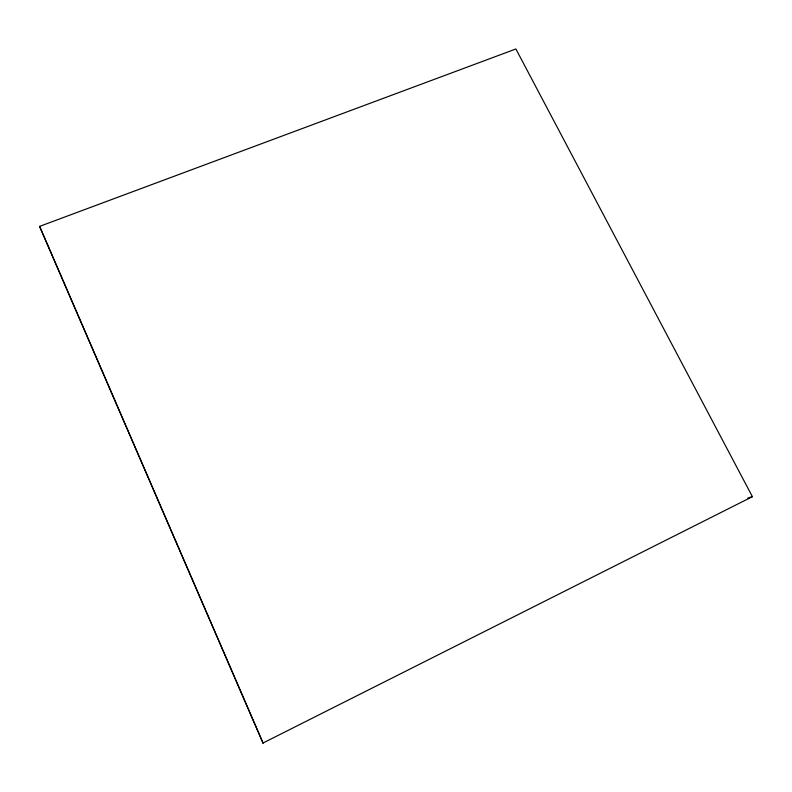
<?xml version="1.0" encoding="UTF-8"?>
<svg xmlns="http://www.w3.org/2000/svg" width="792" height="792" viewBox="0 0 792 792"><rect width="100%" height="100%" fill="white"/><g stroke="black" fill="none" stroke-linecap="round" stroke-linejoin="round"><path stroke-width="1.19" d="M263.013 743.025L752.4 496.663L515.889 48.975L39.6 226.383L263.013 743.025L39.6 226.383M747.826 498.089L752.4 496.663"/></g></svg>
